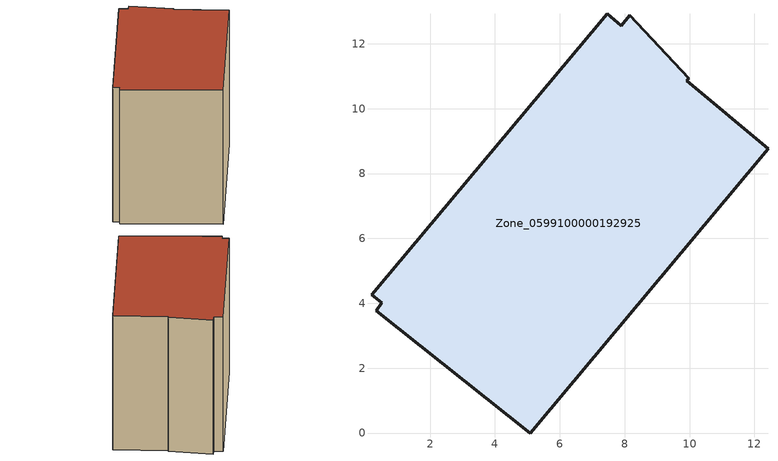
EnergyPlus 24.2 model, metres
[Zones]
Zone_0599100000192925
 floor ground (C_G): 9.92,10.86 12.42,8.76 5.09,0 0.34,3.77 0.52,4.02 0.19,4.27 7.46,12.92 7.89,12.56 8.15,12.87 9.98,10.93 z0
 wall outside (C_F): 12.42,8.76 9.92,10.86 9.98,10.93 8.15,12.87 7.89,12.56 7.46,12.92 0.19,4.27 0.52,4.02 0.34,3.77 5.09,0 12.42,8.76 z0:8.58
 roof outside (C_R): 9.92,10.86 9.98,10.93 8.15,12.87 7.89,12.56 7.46,12.92 0.19,4.27 0.52,4.02 0.34,3.77 5.09,0 12.42,8.76 z8.58
[BUILDING]
Pand.0599100000192925: North Axis=0; Terrain=City; Loads Convergence Tolerance Value=0.04; Temperature Convergence Tolerance Value=0.4; Solar Distribution=FullExterior; Maximum Number of Warmup Days=25; Minimum Number of Warmup Days=1
[Site:Location]
Rotterdam.The.Hague.AP_ZH_NLD Design_Conditions: Latitude=51.96; Longitude=4.45; Time Zone=1; Elevation=-4.5
[SITE:GROUNDTEMPERATURE:BUILDINGSURFACE]
18, 18, 18, 18, 18, 18, 18, 18, 18, 18, 18, 18
[MATERIAL] Thermal Absorptance=0.9; Solar Absorptance=0.7; Visible Absorptance=0.7
Name | Roughness | Thickness | Conductivity | Density | Specific Heat
G.TI.1946-1964 | MediumSmooth | 0.15 | 1 | 540 | 1210
F.TI.1946-1964 | Rough | 0.3 | 0.857143 | 1920 | 840
R.TI.1946-1964 | MediumRough | 0.2 | 0.277778 | 1500 | 1000
[CONSTRUCTION]
C_G: G.TI.1946-1964
C_F: F.TI.1946-1964
C_R: R.TI.1946-1964
[ZONE]
Zone_0599100000192925: Type=1; Multiplier=1; Ceiling Height=Autocalculate; Volume=Autocalculate; Floor Area=autocalculate; Part of Total Floor Area=Yes
[ZONEINFILTRATION:DESIGNFLOWRATE]
Infil_Zone_0599100000192925: Zone or ZoneList or Space or SpaceList=Zone_0599100000192925; Schedule=AlwaysOn; Design Flow Rate Calculation Method=Flow/Area; Flow Rate per Floor Area=0.003; Constant Term Coefficient=1; Temperature Term Coefficient=0; Velocity Term Coefficient=0; Velocity Squared Term Coefficient=0
[HVACTEMPLATE:ZONE:IDEALLOADSAIRSYSTEM]
Zone_0599100000192925: Maximum Heating Supply Air Temperature=50; Minimum Cooling Supply Air Temperature=13; Maximum Heating Supply Air Humidity Ratio=0.0156; Minimum Cooling Supply Air Humidity Ratio=0.0077; Heating Limit=NoLimit; Cooling Limit=NoLimit; Dehumidification Control Type=ConstantSensibleHeatRatio; Cooling Sensible Heat Ratio=0.7; Dehumidification Setpoint=60; Humidification Control Type=None; Humidification Setpoint=30; Outdoor Air Method=None; Outdoor Air Flow Rate per Person=0.00944; Outdoor Air Flow Rate per Zone Floor Area=0; Outdoor Air Flow Rate per Zone=0; Demand Controlled Ventilation Type=None; Outdoor Air Economizer Type=NoEconomizer; Heat Recovery Type=None; Sensible Heat Recovery Effectiveness=0.7; Latent Heat Recovery Effectiveness=0.65
[ZONECONTROL:THERMOSTAT]
ThermostatControl_Zone_0599100000192925: Zone or ZoneList=Zone_0599100000192925; Control Type Schedule=DualSetpointControlType; Control 1=Thermostat_Zone_0599100000192925; Temperature Difference Between Cutout And Setpoint=0
[THERMOSTATSETPOINT:DUALSETPOINT]
Thermostat_Zone_0599100000192925: Heating Setpoint Temperature Schedule=HeatingSetpoint_Zone_0599100000192925; Cooling Setpoint Temperature Schedule=CoolingSetpoint_Zone_0599100000192925
[SCHEDULE:COMPACT]
HeatingSetpoint_Zone_0599100000192925: Through: 12/31, For: AllDays, Until: 24:00, 21
CoolingSetpoint_Zone_0599100000192925: Through: 12/31, For: AllDays, Until: 24:00, 24
DualSetpointControlType: Through: 12/31, For: AllDays, Until: 24:00, 4
AlwaysOn: Through: 12/31, For: AllDays, Until: 24:00, 1
